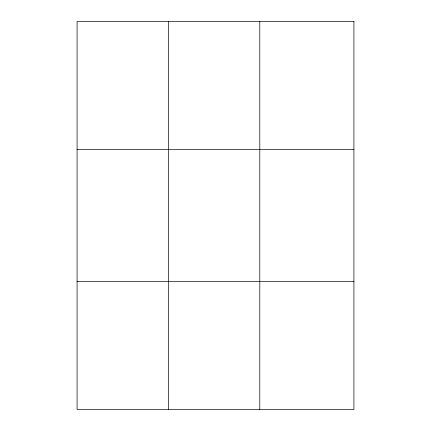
<?xml version="1.0" encoding="UTF-8"?>
<svg xmlns="http://www.w3.org/2000/svg" width="431" height="431" viewBox="0 0 431 431"><rect width="100%" height="100%" fill="white"/><g stroke="black" fill="none" stroke-linecap="round" stroke-linejoin="round"><path stroke-width="0.65" d="M168.435 409.45L168.435 21.55M259.796 409.45L259.796 21.55M77.079 149.557L353.921 149.557M77.079 281.443L353.921 281.443M353.921 21.55L77.079 21.55L77.079 409.45L353.921 409.45L353.921 21.55"/></g></svg>
